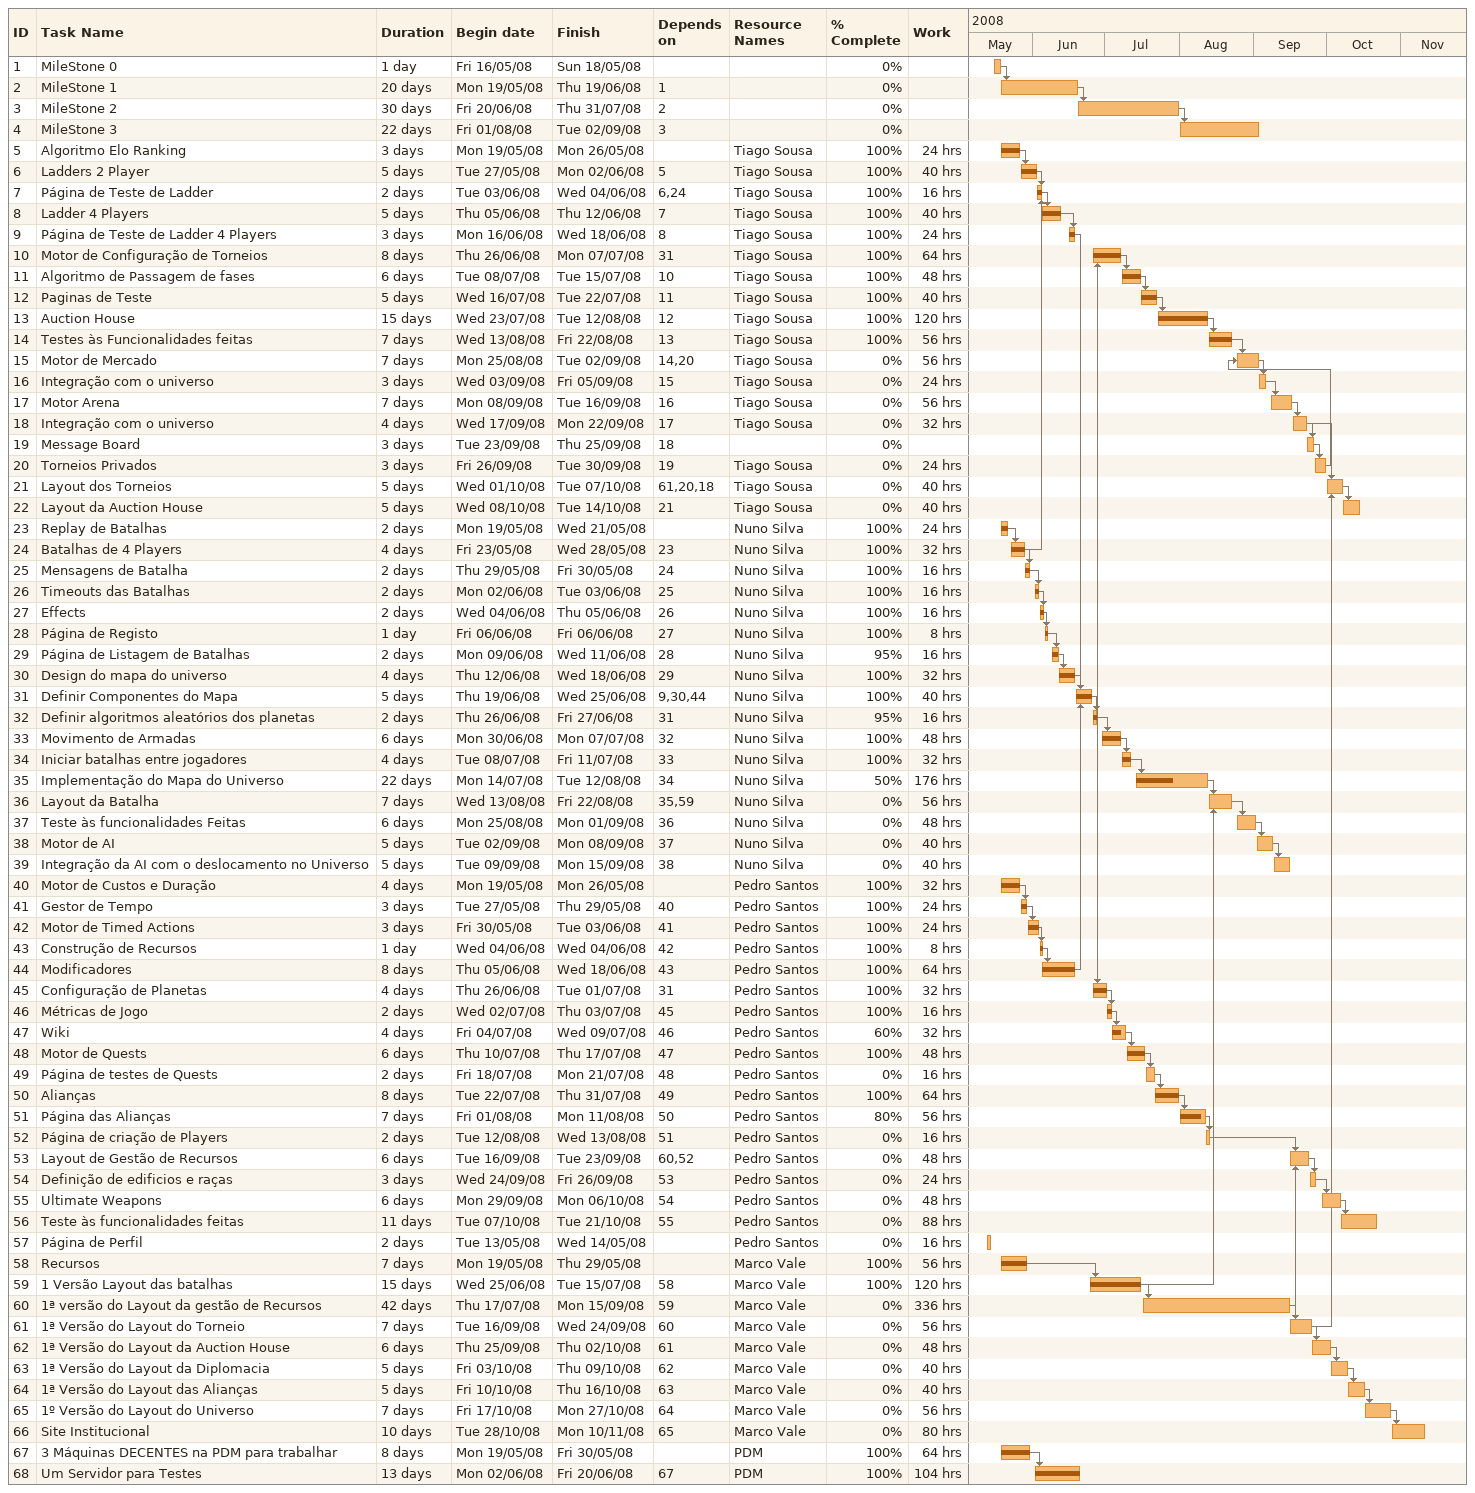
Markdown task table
| ID | Task | Duration | Start | Finish | Predecessors | Resources | % complete | Work (h) |
|---|---|---|---|---|---|---|---|---|
| 1 | MileStone 0 | 1d | 2008-05-16 | 2008-05-18 |  |  | 0 |  |
| 2 | MileStone 1 | 20d | 2008-05-19 | 2008-06-19 | 1 |  | 0 |  |
| 3 | MileStone 2 | 30d | 2008-06-20 | 2008-07-31 | 2 |  | 0 |  |
| 4 | MileStone 3 | 22d | 2008-08-01 | 2008-09-02 | 3 |  | 0 |  |
| 5 | Algoritmo Elo Ranking | 3d | 2008-05-19 | 2008-05-26 |  | Tiago Sousa | 100 | 24 |
| 6 | Ladders 2 Player | 5d | 2008-05-27 | 2008-06-02 | 5 | Tiago Sousa | 100 | 40 |
| 7 | Página de Teste de Ladder | 2d | 2008-06-03 | 2008-06-04 | 6, 24 | Tiago Sousa | 100 | 16 |
| 8 | Ladder 4 Players | 5d | 2008-06-05 | 2008-06-12 | 7 | Tiago Sousa | 100 | 40 |
| 9 | Página de Teste de Ladder 4 Players | 3d | 2008-06-16 | 2008-06-18 | 8 | Tiago Sousa | 100 | 24 |
| 10 | Motor de Configuração de Torneios | 8d | 2008-06-26 | 2008-07-07 | 31 | Tiago Sousa | 100 | 64 |
| 11 | Algoritmo de Passagem de fases | 6d | 2008-07-08 | 2008-07-15 | 10 | Tiago Sousa | 100 | 48 |
| 12 | Paginas de Teste | 5d | 2008-07-16 | 2008-07-22 | 11 | Tiago Sousa | 100 | 40 |
| 13 | Auction House | 15d | 2008-07-23 | 2008-08-12 | 12 | Tiago Sousa | 100 | 120 |
| 14 | Testes às Funcionalidades feitas | 7d | 2008-08-13 | 2008-08-22 | 13 | Tiago Sousa | 100 | 56 |
| 15 | Motor de Mercado | 7d | 2008-08-25 | 2008-09-02 | 14, 20 | Tiago Sousa | 0 | 56 |
| 16 | Integração com o universo | 3d | 2008-09-03 | 2008-09-05 | 15 | Tiago Sousa | 0 | 24 |
| 17 | Motor Arena | 7d | 2008-09-08 | 2008-09-16 | 16 | Tiago Sousa | 0 | 56 |
| 18 | Integração com o universo | 4d | 2008-09-17 | 2008-09-22 | 17 | Tiago Sousa | 0 | 32 |
| 19 | Message Board | 3d | 2008-09-23 | 2008-09-25 | 18 |  | 0 |  |
| 20 | Torneios Privados | 3d | 2008-09-26 | 2008-09-30 | 19 | Tiago Sousa | 0 | 24 |
| 21 | Layout dos Torneios | 5d | 2008-10-01 | 2008-10-07 | 61, 20, 18 | Tiago Sousa | 0 | 40 |
| 22 | Layout da Auction House | 5d | 2008-10-08 | 2008-10-14 | 21 | Tiago Sousa | 0 | 40 |
| 23 | Replay de Batalhas | 2d | 2008-05-19 | 2008-05-21 |  | Nuno Silva | 100 | 24 |
| 24 | Batalhas de 4 Players | 4d | 2008-05-23 | 2008-05-28 | 23 | Nuno Silva | 100 | 32 |
| 25 | Mensagens de Batalha | 2d | 2008-05-29 | 2008-05-30 | 24 | Nuno Silva | 100 | 16 |
| 26 | Timeouts das Batalhas | 2d | 2008-06-02 | 2008-06-03 | 25 | Nuno Silva | 100 | 16 |
| 27 | Effects | 2d | 2008-06-04 | 2008-06-05 | 26 | Nuno Silva | 100 | 16 |
| 28 | Página de Registo | 1d | 2008-06-06 | 2008-06-06 | 27 | Nuno Silva | 100 | 8 |
| 29 | Página de Listagem de Batalhas | 2d | 2008-06-09 | 2008-06-11 | 28 | Nuno Silva | 95 | 16 |
| 30 | Design do mapa do universo | 4d | 2008-06-12 | 2008-06-18 | 29 | Nuno Silva | 100 | 32 |
| 31 | Definir Componentes do Mapa | 5d | 2008-06-19 | 2008-06-25 | 9, 30, 44 | Nuno Silva | 100 | 40 |
| 32 | Definir algoritmos aleatórios dos planetas | 2d | 2008-06-26 | 2008-06-27 | 31 | Nuno Silva | 95 | 16 |
| 33 | Movimento de Armadas | 6d | 2008-06-30 | 2008-07-07 | 32 | Nuno Silva | 100 | 48 |
| 34 | Iniciar batalhas entre jogadores | 4d | 2008-07-08 | 2008-07-11 | 33 | Nuno Silva | 100 | 32 |
| 35 | Implementação do Mapa do Universo | 22d | 2008-07-14 | 2008-08-12 | 34 | Nuno Silva | 50 | 176 |
| 36 | Layout da Batalha | 7d | 2008-08-13 | 2008-08-22 | 35, 59 | Nuno Silva | 0 | 56 |
| 37 | Teste às funcionalidades Feitas | 6d | 2008-08-25 | 2008-09-01 | 36 | Nuno Silva | 0 | 48 |
| 38 | Motor de AI | 5d | 2008-09-02 | 2008-09-08 | 37 | Nuno Silva | 0 | 40 |
| 39 | Integração da AI com o deslocamento no Universo | 5d | 2008-09-09 | 2008-09-15 | 38 | Nuno Silva | 0 | 40 |
| 40 | Motor de Custos e Duração | 4d | 2008-05-19 | 2008-05-26 |  | Pedro Santos | 100 | 32 |
| 41 | Gestor de Tempo | 3d | 2008-05-27 | 2008-05-29 | 40 | Pedro Santos | 100 | 24 |
| 42 | Motor de Timed Actions | 3d | 2008-05-30 | 2008-06-03 | 41 | Pedro Santos | 100 | 24 |
| 43 | Construção de Recursos | 1d | 2008-06-04 | 2008-06-04 | 42 | Pedro Santos | 100 | 8 |
| 44 | Modificadores | 8d | 2008-06-05 | 2008-06-18 | 43 | Pedro Santos | 100 | 64 |
| 45 | Configuração de Planetas | 4d | 2008-06-26 | 2008-07-01 | 31 | Pedro Santos | 100 | 32 |
| 46 | Métricas de Jogo | 2d | 2008-07-02 | 2008-07-03 | 45 | Pedro Santos | 100 | 16 |
| 47 | Wiki | 4d | 2008-07-04 | 2008-07-09 | 46 | Pedro Santos | 60 | 32 |
| 48 | Motor de Quests | 6d | 2008-07-10 | 2008-07-17 | 47 | Pedro Santos | 100 | 48 |
| 49 | Página de testes de Quests | 2d | 2008-07-18 | 2008-07-21 | 48 | Pedro Santos | 0 | 16 |
| 50 | Alianças | 8d | 2008-07-22 | 2008-07-31 | 49 | Pedro Santos | 100 | 64 |
| 51 | Página das Alianças | 7d | 2008-08-01 | 2008-08-11 | 50 | Pedro Santos | 80 | 56 |
| 52 | Página de criação de Players | 2d | 2008-08-12 | 2008-08-13 | 51 | Pedro Santos | 0 | 16 |
| 53 | Layout de Gestão de Recursos | 6d | 2008-09-16 | 2008-09-23 | 60, 52 | Pedro Santos | 0 | 48 |
| 54 | Definição de edificios e raças | 3d | 2008-09-24 | 2008-09-26 | 53 | Pedro Santos | 0 | 24 |
| 55 | Ultimate Weapons | 6d | 2008-09-29 | 2008-10-06 | 54 | Pedro Santos | 0 | 48 |
| 56 | Teste às funcionalidades feitas | 11d | 2008-10-07 | 2008-10-21 | 55 | Pedro Santos | 0 | 88 |
| 57 | Página de Perfil | 2d | 2008-05-13 | 2008-05-14 |  | Pedro Santos | 0 | 16 |
| 58 | Recursos | 7d | 2008-05-19 | 2008-05-29 |  | Marco Vale | 100 | 56 |
| 59 | 1 Versão Layout das batalhas | 15d | 2008-06-25 | 2008-07-15 | 58 | Marco Vale | 100 | 120 |
| 60 | 1ª versão do Layout da gestão de Recursos | 42d | 2008-07-17 | 2008-09-15 | 59 | Marco Vale | 0 | 336 |
| 61 | 1ª Versão do Layout do Torneio | 7d | 2008-09-16 | 2008-09-24 | 60 | Marco Vale | 0 | 56 |
| 62 | 1ª Versão do Layout da Auction House | 6d | 2008-09-25 | 2008-10-02 | 61 | Marco Vale | 0 | 48 |
| 63 | 1ª Versão do Layout da Diplomacia | 5d | 2008-10-03 | 2008-10-09 | 62 | Marco Vale | 0 | 40 |
| 64 | 1ª Versão do Layout das Alianças | 5d | 2008-10-10 | 2008-10-16 | 63 | Marco Vale | 0 | 40 |
| 65 | 1º Versão do Layout do Universo | 7d | 2008-10-17 | 2008-10-27 | 64 | Marco Vale | 0 | 56 |
| 66 | Site Institucional | 10d | 2008-10-28 | 2008-11-10 | 65 | Marco Vale | 0 | 80 |
| 67 | 3 Máquinas DECENTES na PDM para trabalhar | 8d | 2008-05-19 | 2008-05-30 |  | PDM | 100 | 64 |
| 68 | Um Servidor para Testes | 13d | 2008-06-02 | 2008-06-20 | 67 | PDM | 100 | 104 |
